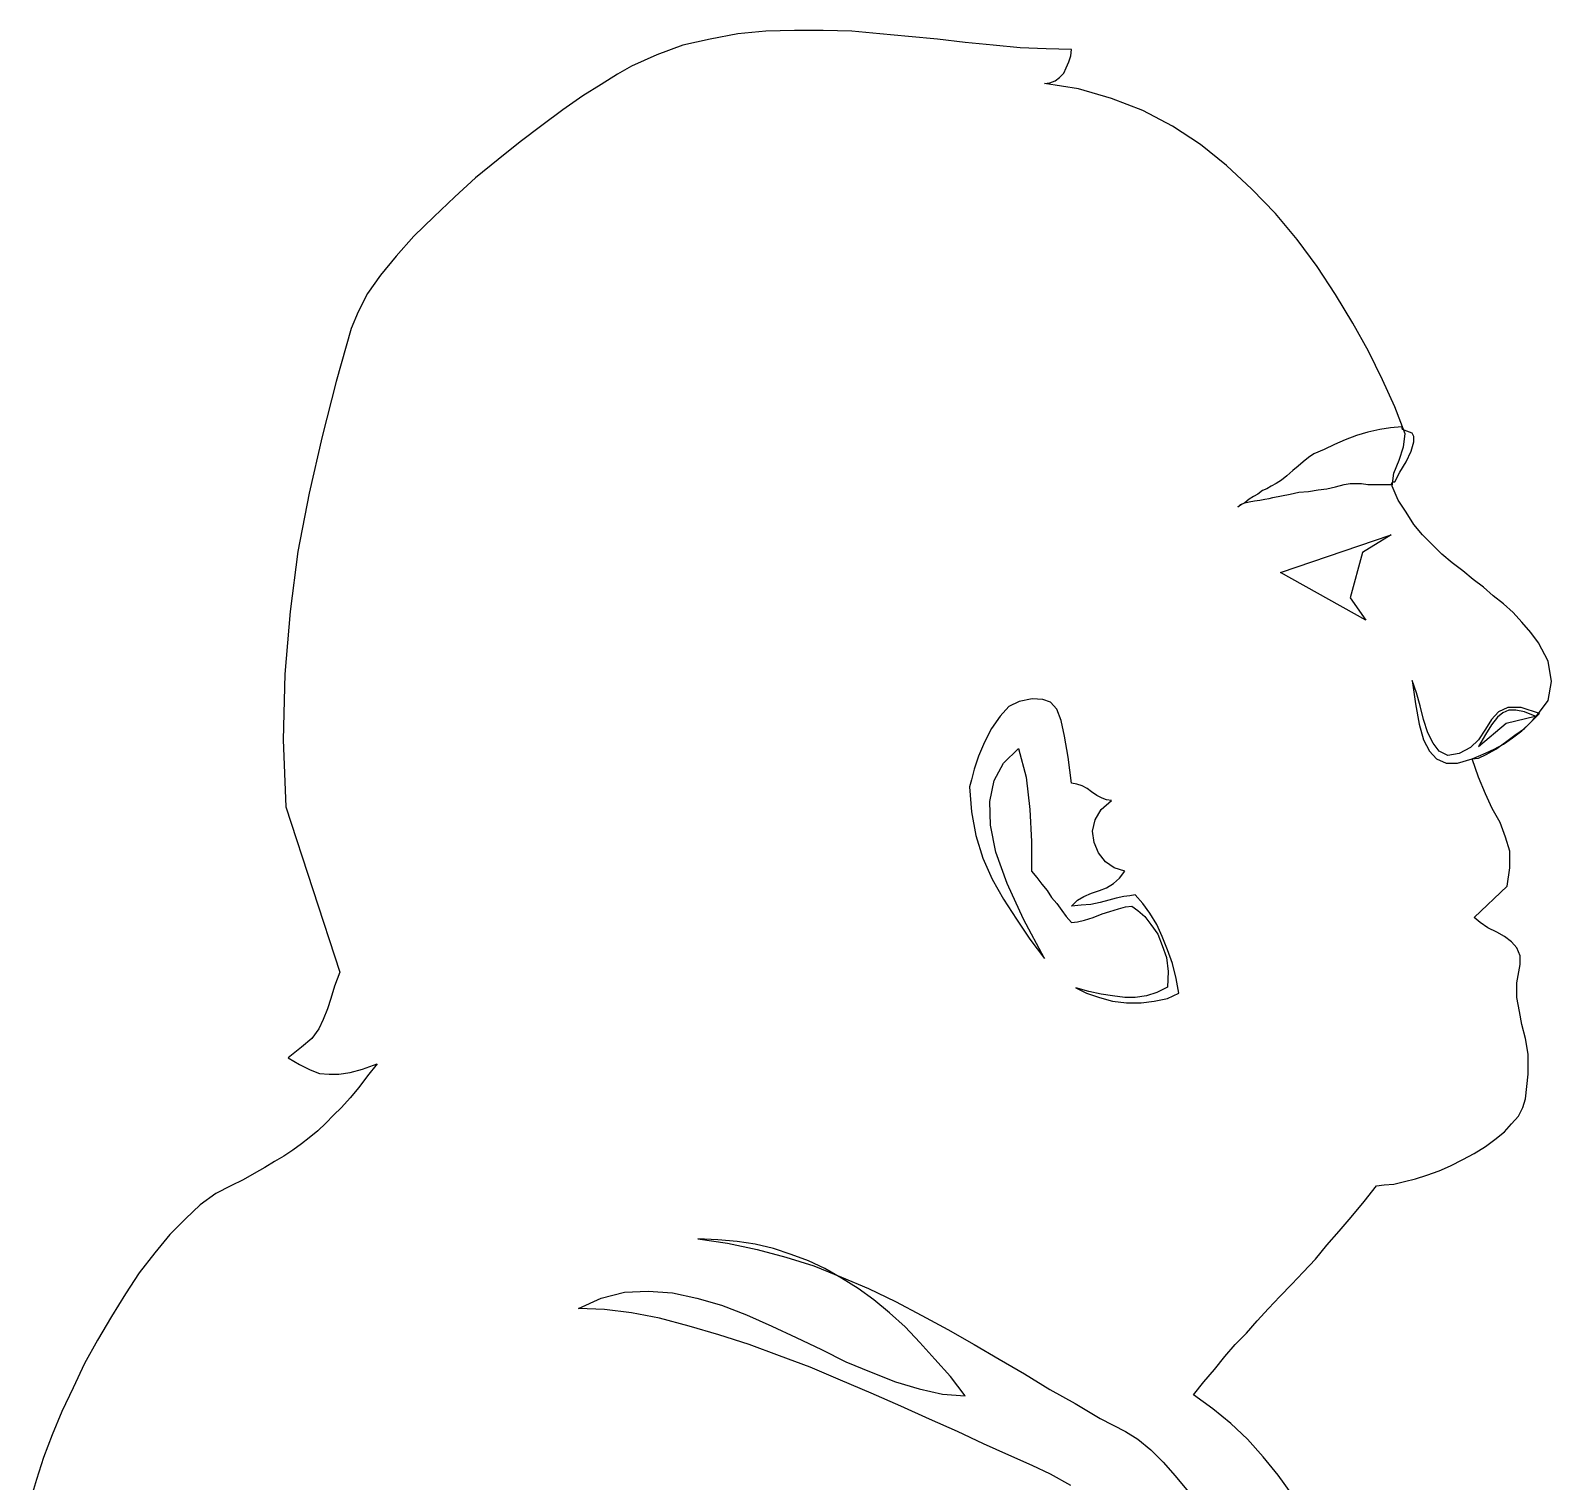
# Model space of a CAD drawing. Extents: x -631 to 173, y -3391 to -1658.
# Drawn here: x -489 to -181.2, y -1951.2 to -1657.6 of the extents above; entities that cross this region are included whole.
import ezdxf

# ---------------------------------------------------------------- set-up
doc = ezdxf.new("R2010")
doc.units = 0
doc.header["$LTSCALE"] = 1270
doc.header["$MEASUREMENT"] = 0
doc.layers.get('0').update_dxf_attribs({"linetype": 'CONTINUOUS'})

msp = doc.modelspace()

# ---------------------------------------------------------------- linework, layer by layer
at = {"linetype": 'CONTINUOUS'}
for p, q in [((-345.82, -1658.34), (-351.46, -1659.4)), ((-340.18, -1657.81), (-345.82, -1658.34)), ((-334.37, -1657.63), (-340.18, -1657.81)), ((-328.55, -1657.63), (-334.37, -1657.63)), ((-322.74, -1657.81), (-328.55, -1657.63)), ((-317.09, -1658.34), (-322.74, -1657.81)), ((-311.28, -1658.87), (-317.09, -1658.34)), ((-305.46, -1659.4), (-311.28, -1658.87)), ((-356.93, -1660.63), (-362.22, -1662.57)), ((-351.46, -1659.4), (-356.93, -1660.63)), ((-299.82, -1660.1), (-305.46, -1659.4)), ((-294.18, -1660.63), (-299.82, -1660.1)), ((-288.71, -1661.16), (-294.18, -1660.63)), ((-283.42, -1661.34), (-288.71, -1661.16)), ((-278.31, -1661.51), (-283.42, -1661.34)), ((-278.49, -1662.75), (-278.31, -1661.51)), ((-367.33, -1664.86), (-370.15, -1666.45)), ((-362.22, -1662.57), (-367.33, -1664.86)), ((-279.37, -1665.22), (-278.84, -1663.98)), ((-278.84, -1663.98), (-278.49, -1662.75)), ((-370.15, -1666.45), (-373.5, -1668.57)), ((-282.72, -1668.21), (-281.66, -1667.86)), ((-281.66, -1667.86), (-280.78, -1667.16)), ((-280.78, -1667.16), (-279.9, -1666.28)), ((-279.9, -1666.28), (-279.37, -1665.22)), ((-377.2, -1670.86), (-381.26, -1673.68)), ((-373.5, -1668.57), (-377.2, -1670.86)), ((-283.78, -1668.39), (-282.72, -1668.21)), ((-276.9, -1669.45), (-283.78, -1668.39)), ((-270.2, -1671.38), (-276.9, -1669.45)), ((-381.26, -1673.68), (-385.48, -1676.85)), ((-263.86, -1673.85), (-270.2, -1671.38)), ((-257.87, -1677.03), (-263.86, -1673.85)), ((-385.48, -1676.85), (-389.9, -1680.2)), ((-252.23, -1680.73), (-257.87, -1677.03)), ((-389.9, -1680.2), (-394.3, -1683.72)), ((-246.94, -1684.96), (-252.23, -1680.73)), ((-394.3, -1683.72), (-398.89, -1687.43)), ((-241.83, -1689.72), (-246.94, -1684.96)), ((-398.89, -1687.43), (-403.11, -1691.31)), ((-403.11, -1691.31), (-407.34, -1695.36)), ((-237.07, -1694.66), (-241.83, -1689.72)), ((-407.34, -1695.36), (-411.4, -1699.24)), ((-232.66, -1699.94), (-237.07, -1694.66)), ((-411.4, -1699.24), (-414.93, -1703.29)), ((-228.61, -1705.41), (-232.66, -1699.94)), ((-414.93, -1703.29), (-418.1, -1707.17)), ((-418.1, -1707.17), (-420.74, -1710.87)), ((-224.91, -1711.05), (-228.61, -1705.41)), ((-420.74, -1710.87), (-422.68, -1714.57)), ((-221.38, -1716.86), (-224.91, -1711.05)), ((-422.68, -1714.57), (-424.09, -1717.92)), ((-218.21, -1722.5), (-221.38, -1716.86)), ((-424.09, -1717.92), (-427.09, -1728.68)), ((-215.39, -1728.32), (-218.21, -1722.5)), ((-427.09, -1728.68), (-429.91, -1739.78)), ((-212.92, -1733.79), (-215.39, -1728.32)), ((-210.8, -1739.25), (-212.92, -1733.79)), ((-218.39, -1738.9), (-220.68, -1739.6)), ((-215.92, -1738.37), (-218.39, -1738.9)), ((-213.8, -1738.02), (-215.92, -1738.37)), ((-211.51, -1737.84), (-213.8, -1738.02)), ((-211.33, -1738.37), (-211.51, -1737.84)), ((-210.45, -1738.72), (-211.33, -1738.37)), ((-209.4, -1739.08), (-210.45, -1738.72)), ((-429.91, -1739.78), (-432.55, -1751.24)), ((-225.08, -1741.37), (-227.2, -1742.43)), ((-222.97, -1740.48), (-225.08, -1741.37)), ((-220.68, -1739.6), (-222.97, -1740.48)), ((-212.04, -1744.54), (-211.16, -1741.89)), ((-211.16, -1741.89), (-210.8, -1739.25)), ((-209.57, -1742.77), (-209.04, -1740.84)), ((-209.04, -1739.78), (-209.4, -1739.08)), ((-209.04, -1740.84), (-209.04, -1739.78)), ((-231.43, -1744.89), (-232.49, -1745.77)), ((-230.37, -1744.01), (-231.43, -1744.89)), ((-229.31, -1743.31), (-230.37, -1744.01)), ((-227.2, -1742.43), (-229.31, -1743.31)), ((-213.1, -1747.19), (-212.04, -1744.54)), ((-211.87, -1747.01), (-210.63, -1744.89)), ((-210.63, -1744.89), (-209.57, -1742.77)), ((-234.78, -1747.71), (-235.83, -1748.59)), ((-233.54, -1746.65), (-234.78, -1747.71)), ((-232.49, -1745.77), (-233.54, -1746.65)), ((-213.45, -1749.83), (-213.1, -1747.19)), ((-212.92, -1748.95), (-211.87, -1747.01)), ((-239.71, -1750.71), (-240.59, -1751.42)), ((-238.83, -1750.36), (-239.71, -1750.71)), ((-237.95, -1749.83), (-238.83, -1750.36)), ((-236.9, -1749.3), (-237.95, -1749.83)), ((-235.83, -1748.59), (-236.9, -1749.3)), ((-234.07, -1751.42), (-232.31, -1751.06)), ((-232.31, -1751.06), (-230.37, -1750.88)), ((-230.37, -1750.88), (-228.43, -1750.54)), ((-228.43, -1750.54), (-226.67, -1750.36)), ((-226.67, -1750.36), (-224.91, -1750)), ((-224.91, -1750), (-223.15, -1749.48)), ((-223.15, -1749.48), (-221.91, -1749.3)), ((-221.91, -1749.3), (-220.86, -1749.3)), ((-220.86, -1749.3), (-219.62, -1749.3)), ((-219.62, -1749.3), (-218.39, -1749.48)), ((-218.39, -1749.48), (-217.33, -1749.48)), ((-217.33, -1749.48), (-216.09, -1749.48)), ((-216.09, -1749.48), (-215.04, -1749.48)), ((-215.04, -1749.48), (-213.98, -1749.48)), ((-213.98, -1749.48), (-213.63, -1749.48)), ((-213.63, -1749.48), (-213.45, -1749.12)), ((-213.45, -1749.12), (-213.1, -1748.95)), ((-212.21, -1752.65), (-213.45, -1749.83)), ((-213.1, -1748.95), (-212.92, -1748.95)), ((-432.55, -1751.24), (-434.84, -1763.05)), ((-244.65, -1754.06), (-244.12, -1753.53)), ((-243.94, -1753.53), (-244.65, -1754.06)), ((-244.12, -1753.53), (-243.24, -1753.18)), ((-243.24, -1753.18), (-243.94, -1753.53)), ((-242.36, -1752.47), (-243.24, -1753.18)), ((-243.24, -1753.18), (-242.36, -1753)), ((-241.48, -1751.95), (-242.36, -1752.47)), ((-242.36, -1753), (-241.3, -1752.83)), ((-240.59, -1751.42), (-241.48, -1751.95)), ((-241.3, -1752.83), (-240.25, -1752.65)), ((-240.25, -1752.65), (-239.18, -1752.47)), ((-239.18, -1752.47), (-238.3, -1752.3)), ((-238.3, -1752.3), (-237.6, -1752.12)), ((-237.6, -1752.12), (-235.83, -1751.76)), ((-235.83, -1751.76), (-234.07, -1751.42)), ((-210.63, -1755.12), (-212.21, -1752.65)), ((-209.04, -1757.58), (-210.63, -1755.12)), ((-236.01, -1767.28), (-213.63, -1759.7)), ((-213.63, -1759.7), (-219.44, -1763.22)), ((-207.28, -1759.7), (-209.04, -1757.58)), ((-205.34, -1761.64), (-207.28, -1759.7)), ((-434.84, -1763.05), (-436.43, -1775.21)), ((-219.44, -1763.22), (-221.91, -1772.39)), ((-203.4, -1763.58), (-205.34, -1761.64)), ((-201.29, -1765.34), (-203.4, -1763.58)), ((-199.17, -1766.93), (-201.29, -1765.34)), ((-218.74, -1776.97), (-236.01, -1767.28)), ((-197.05, -1768.69), (-199.17, -1766.93)), ((-194.94, -1770.27), (-197.05, -1768.69)), ((-221.91, -1772.39), (-218.74, -1776.97)), ((-193, -1772.04), (-194.94, -1770.27)), ((-190.89, -1773.62), (-193, -1772.04)), ((-436.43, -1775.21), (-437.49, -1787.9)), ((-188.95, -1775.39), (-190.89, -1773.62)), ((-187.18, -1777.33), (-188.95, -1775.39)), ((-185.42, -1779.44), (-187.18, -1777.33)), ((-183.83, -1781.56), (-185.42, -1779.44)), ((-181.9, -1785.26), (-183.83, -1781.56)), ((-437.49, -1787.9), (-437.84, -1801.12)), ((-181.19, -1789.32), (-181.9, -1785.26)), ((-209.4, -1789.14), (-208.69, -1793.89)), ((-208.52, -1791.61), (-209.4, -1789.14)), ((-181.9, -1793.19), (-181.19, -1789.32)), ((-288.89, -1793.37), (-291.01, -1794.43)), ((-286.25, -1792.84), (-288.89, -1793.37)), ((-284.13, -1793.01), (-286.25, -1792.84)), ((-282.54, -1793.55), (-284.13, -1793.01)), ((-281.31, -1794.96), (-282.54, -1793.55)), ((-208.69, -1793.89), (-207.99, -1797.95)), ((-207.81, -1794.25), (-208.52, -1791.61)), ((-207.11, -1797.07), (-207.81, -1794.25)), ((-183.83, -1795.84), (-181.9, -1793.19)), ((-292.77, -1796.36), (-294.53, -1798.83)), ((-291.01, -1794.43), (-292.77, -1796.36)), ((-280.43, -1797.25), (-281.31, -1794.96)), ((-279.72, -1800.42), (-280.43, -1797.25)), ((-206.23, -1799.71), (-207.11, -1797.07)), ((-193.36, -1797.07), (-194.59, -1799.01)), ((-191.94, -1795.48), (-193.36, -1797.07)), ((-192.12, -1796.54), (-193.36, -1798.13)), ((-191.06, -1795.66), (-192.12, -1796.54)), ((-190.01, -1794.6), (-191.94, -1795.48)), ((-189.83, -1795.13), (-191.06, -1795.66)), ((-190.36, -1797.77), (-184.54, -1796.36)), ((-187.36, -1794.6), (-190.01, -1794.6)), ((-188.42, -1795.13), (-189.83, -1795.13)), ((-186.66, -1795.48), (-188.42, -1795.13)), ((-183.66, -1795.84), (-187.36, -1794.6)), ((-184.54, -1796.36), (-186.66, -1795.48)), ((-186.66, -1798.83), (-185.07, -1797.25)), ((-185.42, -1797.6), (-183.66, -1795.84)), ((-185.07, -1797.25), (-183.83, -1795.84)), ((-294.53, -1798.83), (-295.94, -1801.65)), ((-279.02, -1804.65), (-279.72, -1800.42)), ((-207.99, -1797.95), (-207.11, -1801.12)), ((-205.16, -1801.83), (-206.23, -1799.71)), ((-196, -1802.53), (-190.36, -1797.77)), ((-194.59, -1799.01), (-196, -1801.12)), ((-194.59, -1800.07), (-196, -1802.53)), ((-193.36, -1798.13), (-194.59, -1800.07)), ((-190.53, -1801.65), (-188.6, -1800.24)), ((-189.13, -1800.77), (-187.18, -1799.36)), ((-188.6, -1800.24), (-186.66, -1798.83)), ((-187.18, -1799.36), (-185.42, -1797.6)), ((-437.84, -1801.12), (-437.31, -1814.7)), ((-295.94, -1801.65), (-297.17, -1804.47)), ((-292.06, -1805.88), (-289.06, -1802.88)), ((-289.06, -1802.88), (-287.48, -1808.71)), ((-207.11, -1801.12), (-205.87, -1803.42)), ((-205.87, -1803.42), (-204.46, -1805)), ((-203.93, -1803.42), (-205.16, -1801.83)), ((-202.17, -1804.3), (-203.93, -1803.42)), ((-197.58, -1802.71), (-199.88, -1803.95)), ((-196, -1801.12), (-197.58, -1802.71)), ((-194.41, -1804.12), (-192.48, -1803.07)), ((-194.41, -1803.77), (-192.82, -1803.07)), ((-192.82, -1803.07), (-190.89, -1802)), ((-192.48, -1803.07), (-190.53, -1801.65)), ((-190.89, -1802), (-189.13, -1800.77)), ((-297.17, -1804.47), (-298.05, -1807.12)), ((-294, -1809.41), (-292.06, -1805.88)), ((-278.31, -1809.94), (-279.02, -1804.65)), ((-204.46, -1805), (-202.52, -1805.88)), ((-202.52, -1805.88), (-200.23, -1805.88)), ((-199.88, -1803.95), (-202.17, -1804.3)), ((-200.23, -1805.88), (-197.24, -1805)), ((-197.24, -1805), (-196, -1804.47)), ((-197.24, -1805), (-196, -1804.83)), ((-196, -1808.71), (-197.24, -1805)), ((-196, -1804.47), (-194.41, -1803.77)), ((-196, -1804.83), (-194.41, -1804.12)), ((-298.58, -1809.23), (-298.93, -1810.64)), ((-298.05, -1807.12), (-298.58, -1809.23)), ((-294.88, -1813.64), (-294, -1809.41)), ((-287.48, -1808.71), (-286.77, -1815.23)), ((-194.59, -1812.06), (-196, -1808.71)), ((-298.93, -1810.64), (-298.58, -1815.75)), ((-277.26, -1810.11), (-278.31, -1809.94)), ((-276.19, -1810.47), (-277.26, -1810.11)), ((-275.14, -1810.99), (-276.19, -1810.47)), ((-274.26, -1811.7), (-275.14, -1810.99)), ((-273.2, -1812.4), (-274.26, -1811.7)), ((-272.14, -1812.94), (-273.2, -1812.4)), ((-193.18, -1815.05), (-194.59, -1812.06)), ((-437.31, -1814.7), (-426.39, -1848.19)), ((-298.58, -1815.75), (-297.7, -1820.51)), ((-294.7, -1818.4), (-294.88, -1813.64)), ((-286.77, -1815.23), (-286.42, -1821.75)), ((-273.55, -1817.34), (-272.32, -1815.23)), ((-272.32, -1815.23), (-270.2, -1813.46)), ((-271.26, -1813.28), (-272.14, -1812.94)), ((-270.2, -1813.46), (-271.26, -1813.28)), ((-191.59, -1817.87), (-193.18, -1815.05)), ((-293.65, -1823.86), (-294.7, -1818.4)), ((-274.08, -1819.63), (-273.55, -1817.34)), ((-190.53, -1820.87), (-191.59, -1817.87)), ((-297.7, -1820.51), (-296.29, -1825.1)), ((-286.42, -1821.75), (-286.42, -1827.74)), ((-273.73, -1821.93), (-274.08, -1819.63)), ((-272.85, -1824.04), (-273.73, -1821.93)), ((-189.65, -1823.69), (-190.53, -1820.87)), ((-291.36, -1830.21), (-293.65, -1823.86)), ((-271.44, -1825.81), (-272.85, -1824.04)), ((-189.65, -1827.03), (-189.65, -1823.69)), ((-296.29, -1825.1), (-294.36, -1829.33)), ((-286.42, -1827.74), (-285.37, -1828.98)), ((-269.67, -1827.03), (-271.44, -1825.81)), ((-267.56, -1827.74), (-269.67, -1827.03)), ((-268.62, -1829.15), (-267.56, -1827.74)), ((-190.18, -1830.74), (-189.65, -1827.03)), ((-294.36, -1829.33), (-292.06, -1833.38)), ((-288.01, -1837.44), (-291.36, -1830.21)), ((-285.37, -1828.98), (-284.3, -1830.38)), ((-284.3, -1830.38), (-283.25, -1831.62)), ((-272.67, -1831.62), (-271.26, -1831.09)), ((-271.26, -1831.09), (-269.85, -1830.21)), ((-269.85, -1830.21), (-268.62, -1829.15)), ((-196.88, -1837.09), (-190.18, -1830.74)), ((-292.06, -1833.38), (-289.42, -1837.44)), ((-283.25, -1831.62), (-282.37, -1833.03)), ((-282.37, -1833.03), (-281.31, -1834.26)), ((-281.31, -1834.26), (-280.25, -1835.68)), ((-278.31, -1834.79), (-277.08, -1833.56)), ((-277.08, -1833.56), (-275.84, -1832.85)), ((-275.84, -1832.85), (-274.26, -1832.15)), ((-272.5, -1834.09), (-274.43, -1834.44)), ((-274.26, -1832.15), (-272.67, -1831.62)), ((-270.74, -1833.56), (-272.5, -1834.09)), ((-269.32, -1833.21), (-270.74, -1833.56)), ((-267.74, -1832.85), (-269.32, -1833.21)), ((-266.5, -1832.68), (-267.74, -1832.85)), ((-265.44, -1832.5), (-266.5, -1832.68)), ((-263.86, -1834.26), (-265.44, -1832.5)), ((-262.45, -1836.2), (-263.86, -1834.26)), ((-280.25, -1835.68), (-279.37, -1836.91)), ((-279.37, -1836.91), (-278.31, -1838.14)), ((-276.38, -1834.62), (-278.31, -1834.79)), ((-274.43, -1834.44), (-276.38, -1834.62)), ((-275.67, -1837.61), (-273.91, -1837.09)), ((-273.91, -1837.09), (-272.14, -1836.38)), ((-272.14, -1836.38), (-270.55, -1835.85)), ((-270.55, -1835.85), (-268.79, -1835.32)), ((-268.79, -1835.32), (-267.38, -1834.97)), ((-267.38, -1834.97), (-266.15, -1834.79)), ((-266.15, -1834.79), (-264.91, -1835.68)), ((-264.91, -1835.68), (-263.51, -1836.91)), ((-263.51, -1836.91), (-262.27, -1838.49)), ((-261.04, -1838.49), (-262.45, -1836.2)), ((-195.65, -1838.14), (-196.88, -1837.09)), ((-289.42, -1837.44), (-286.77, -1841.49)), ((-283.78, -1845.37), (-288.01, -1837.44)), ((-278.31, -1838.14), (-277.08, -1837.97)), ((-277.08, -1837.97), (-275.67, -1837.61)), ((-262.27, -1838.49), (-260.87, -1840.44)), ((-259.99, -1840.96), (-261.04, -1838.49)), ((-260.87, -1840.44), (-259.99, -1842.73)), ((-194.06, -1839.2), (-195.65, -1838.14)), ((-192.3, -1840.08), (-194.06, -1839.2)), ((-190.71, -1840.96), (-192.3, -1840.08)), ((-286.77, -1841.49), (-283.78, -1845.37)), ((-258.93, -1843.61), (-259.99, -1840.96)), ((-259.99, -1842.73), (-259.11, -1845.2)), ((-189.3, -1842.02), (-190.71, -1840.96)), ((-188.24, -1843.25), (-189.3, -1842.02)), ((-187.54, -1844.84), (-188.24, -1843.25)), ((-259.11, -1845.2), (-258.75, -1848.01)), ((-257.87, -1846.43), (-258.93, -1843.61)), ((-257.17, -1849.43), (-257.87, -1846.43)), ((-188.24, -1850.31), (-187.54, -1846.6)), ((-187.54, -1846.6), (-187.54, -1844.84)), ((-426.39, -1848.19), (-427.44, -1851.01)), ((-258.75, -1848.01), (-258.93, -1851.19)), ((-256.64, -1852.42), (-257.17, -1849.43)), ((-427.44, -1851.01), (-428.15, -1853.48)), ((-274.79, -1852.07), (-277.43, -1851.36)), ((-277.43, -1851.36), (-275.31, -1852.42)), ((-275.31, -1852.42), (-272.67, -1853.3)), ((-272.32, -1852.6), (-274.79, -1852.07)), ((-270.03, -1852.95), (-272.32, -1852.6)), ((-261.04, -1852.24), (-263.15, -1852.95)), ((-258.93, -1851.19), (-261.04, -1852.24)), ((-258.93, -1853.48), (-256.64, -1852.42)), ((-188.24, -1853.3), (-188.24, -1850.31)), ((-428.85, -1855.59), (-429.73, -1857.71)), ((-428.15, -1853.48), (-428.85, -1855.59)), ((-272.67, -1853.3), (-270.03, -1854.01)), ((-267.56, -1853.3), (-270.03, -1852.95)), ((-270.03, -1854.01), (-267.2, -1854.36)), ((-265.44, -1853.3), (-267.56, -1853.3)), ((-267.2, -1854.36), (-264.21, -1854.36)), ((-263.15, -1852.95), (-265.44, -1853.3)), ((-264.21, -1854.36), (-261.57, -1854.01)), ((-261.57, -1854.01), (-258.93, -1853.48)), ((-187.71, -1856.12), (-188.24, -1853.3)), ((-429.73, -1857.71), (-430.61, -1859.65)), ((-187.18, -1858.76), (-187.71, -1856.12)), ((-186.48, -1861.59), (-187.18, -1858.76)), ((-432.03, -1861.59), (-434.14, -1863.35)), ((-430.61, -1859.65), (-432.03, -1861.59)), ((-185.95, -1864.76), (-186.48, -1861.59)), ((-434.14, -1863.35), (-436.78, -1865.47)), ((-185.95, -1868.82), (-185.95, -1864.76)), ((-436.78, -1865.47), (-434.49, -1866.87)), ((-434.49, -1866.87), (-432.38, -1867.94)), ((-432.38, -1867.94), (-430.44, -1868.64)), ((-424.27, -1868.46), (-421.8, -1867.75)), ((-421.8, -1867.75), (-418.8, -1866.7)), ((-418.8, -1866.7), (-420.74, -1869.16)), ((-430.44, -1868.64), (-428.5, -1868.82)), ((-428.5, -1868.82), (-426.56, -1868.82)), ((-426.56, -1868.82), (-424.27, -1868.46)), ((-420.74, -1869.16), (-422.51, -1871.46)), ((-186.48, -1873.75), (-185.95, -1868.82)), ((-424.27, -1873.58), (-426.03, -1875.51)), ((-422.51, -1871.46), (-424.27, -1873.58)), ((-187.01, -1875.51), (-186.48, -1873.75)), ((-427.61, -1877.1), (-429.2, -1878.69)), ((-426.03, -1875.51), (-427.61, -1877.1)), ((-189.3, -1878.86), (-187.89, -1877.27)), ((-187.89, -1877.27), (-187.01, -1875.51)), ((-430.79, -1880.27), (-432.55, -1881.68)), ((-429.2, -1878.69), (-430.79, -1880.27)), ((-192.65, -1882.03), (-190.71, -1880.45)), ((-190.71, -1880.45), (-189.3, -1878.86)), ((-434.14, -1882.91), (-435.9, -1884.15)), ((-432.55, -1881.68), (-434.14, -1882.91)), ((-196.88, -1884.86), (-194.59, -1883.45)), ((-194.59, -1883.45), (-192.65, -1882.03)), ((-439.6, -1886.44), (-441.54, -1887.67)), ((-437.67, -1885.38), (-439.6, -1886.44)), ((-435.9, -1884.15), (-437.67, -1885.38)), ((-201.64, -1887.32), (-199.17, -1886.09)), ((-199.17, -1886.09), (-196.88, -1884.86)), ((-443.66, -1888.91), (-445.95, -1890.14)), ((-441.54, -1887.67), (-443.66, -1888.91)), ((-208.69, -1889.97), (-206.4, -1889.26)), ((-206.4, -1889.26), (-203.93, -1888.38)), ((-203.93, -1888.38), (-201.64, -1887.32)), ((-448.42, -1891.38), (-451.42, -1892.96)), ((-445.95, -1890.14), (-448.42, -1891.38)), ((-219.09, -1894.55), (-216.62, -1891.38)), ((-216.62, -1891.38), (-215.04, -1891.2)), ((-215.04, -1891.2), (-213.1, -1891.02)), ((-213.1, -1891.02), (-210.98, -1890.5)), ((-210.98, -1890.5), (-208.69, -1889.97)), ((-454.59, -1895.25), (-457.58, -1898.08)), ((-451.42, -1892.96), (-454.59, -1895.25)), ((-221.74, -1897.72), (-219.09, -1894.55)), ((-457.58, -1898.08), (-460.76, -1901.25)), ((-224.2, -1900.54), (-221.74, -1897.72)), ((-460.76, -1901.25), (-463.76, -1904.95)), ((-226.67, -1903.36), (-224.2, -1900.54)), ((-463.76, -1904.95), (-466.93, -1909)), ((-353.93, -1902.13), (-347.94, -1903.01)), ((-349.88, -1902.31), (-353.93, -1902.13)), ((-346, -1902.66), (-349.88, -1902.31)), ((-347.94, -1903.01), (-341.95, -1904.24)), ((-342.3, -1903.19), (-346, -1902.66)), ((-338.6, -1904.07), (-342.3, -1903.19)), ((-341.95, -1904.24), (-336.13, -1905.83)), ((-335.07, -1905.3), (-338.6, -1904.07)), ((-228.96, -1906.19), (-226.67, -1903.36)), ((-336.13, -1905.83), (-330.49, -1907.6)), ((-331.55, -1906.53), (-335.07, -1905.3)), ((-328.2, -1908.12), (-331.55, -1906.53)), ((-330.49, -1907.6), (-324.85, -1909.88)), ((-324.85, -1910.07), (-328.2, -1908.12)), ((-231.43, -1908.83), (-228.96, -1906.19)), ((-466.93, -1909), (-469.74, -1913.24)), ((-324.85, -1909.88), (-319.39, -1912.17)), ((-321.5, -1912.17), (-324.85, -1910.07)), ((-233.72, -1911.29), (-231.43, -1908.83)), ((-469.74, -1913.24), (-472.57, -1917.82)), ((-378.08, -1916.23), (-373.5, -1914.12)), ((-373.5, -1914.12), (-368.74, -1912.88)), ((-368.74, -1912.88), (-363.98, -1912.71)), ((-363.98, -1912.71), (-359.05, -1913.06)), ((-359.05, -1913.06), (-354.11, -1914.12)), ((-354.11, -1914.12), (-349.17, -1915.52)), ((-318.32, -1914.47), (-321.5, -1912.17)), ((-319.39, -1912.17), (-313.92, -1914.82)), ((-238.48, -1916.23), (-236.19, -1913.76)), ((-236.19, -1913.76), (-233.72, -1911.29)), ((-372.8, -1916.41), (-378.08, -1916.23)), ((-367.33, -1917.11), (-372.8, -1916.41)), ((-361.69, -1918.17), (-367.33, -1917.11)), ((-349.17, -1915.52), (-344.06, -1917.47)), ((-315.15, -1917.11), (-318.32, -1914.47)), ((-311.98, -1919.94), (-315.15, -1917.11)), ((-313.92, -1914.82), (-308.63, -1917.64)), ((-240.77, -1918.7), (-238.48, -1916.23)), ((-472.57, -1917.82), (-475.39, -1922.58)), ((-355.7, -1919.76), (-361.69, -1918.17)), ((-349.7, -1921.52), (-355.7, -1919.76)), ((-344.06, -1917.47), (-338.95, -1919.76)), ((-338.95, -1919.76), (-334.02, -1922.05)), ((-308.99, -1923.11), (-311.98, -1919.94)), ((-308.63, -1917.64), (-303.34, -1920.46)), ((-303.34, -1920.46), (-298.05, -1923.46)), ((-242.89, -1921.16), (-240.77, -1918.7)), ((-475.39, -1922.58), (-478.03, -1927.34)), ((-343.53, -1923.46), (-349.7, -1921.52)), ((-337.37, -1925.75), (-343.53, -1923.46)), ((-334.02, -1922.05), (-328.9, -1924.52)), ((-305.99, -1926.46), (-308.99, -1923.11)), ((-298.05, -1923.46), (-292.94, -1926.46)), ((-247.29, -1925.92), (-245.18, -1923.46)), ((-245.18, -1923.46), (-242.89, -1921.16)), ((-331.19, -1928.04), (-337.37, -1925.75)), ((-328.9, -1924.52), (-323.96, -1926.98)), ((-302.81, -1929.98), (-305.99, -1926.46)), ((-292.94, -1926.46), (-287.83, -1929.45)), ((-249.41, -1928.57), (-247.29, -1925.92)), ((-478.03, -1927.34), (-480.32, -1932.27)), ((-325.03, -1930.69), (-331.19, -1928.04)), ((-323.96, -1926.98), (-318.86, -1929.1)), ((-318.86, -1929.1), (-313.92, -1931.04)), ((-287.83, -1929.45), (-282.72, -1932.62)), ((-251.53, -1931.04), (-249.41, -1928.57)), ((-480.32, -1932.27), (-482.61, -1937.03)), ((-318.86, -1933.33), (-325.03, -1930.69)), ((-313.92, -1931.04), (-309.16, -1932.45)), ((-309.16, -1932.45), (-304.4, -1933.51)), ((-299.82, -1933.86), (-302.81, -1929.98)), ((-282.72, -1932.62), (-277.61, -1935.45)), ((-253.64, -1933.69), (-251.53, -1931.04)), ((-312.86, -1935.98), (-318.86, -1933.33)), ((-304.4, -1933.51), (-299.82, -1933.86)), ((-277.61, -1935.45), (-272.5, -1938.45)), ((-249.76, -1936.5), (-253.64, -1933.69)), ((-482.61, -1937.03), (-484.55, -1941.79)), ((-307.04, -1938.62), (-312.86, -1935.98)), ((-301.4, -1941.09), (-307.04, -1938.62)), ((-272.5, -1938.45), (-267.38, -1941.09)), ((-246.06, -1939.5), (-249.76, -1936.5)), ((-484.55, -1941.79), (-486.32, -1946.37)), ((-296.12, -1943.55), (-301.4, -1941.09)), ((-267.38, -1941.09), (-264.91, -1942.67)), ((-242.71, -1942.67), (-246.06, -1939.5)), ((-291.01, -1945.85), (-296.12, -1943.55)), ((-264.91, -1942.67), (-262.27, -1944.79)), ((-262.27, -1944.79), (-259.81, -1947.26)), ((-239.54, -1946.2), (-242.71, -1942.67)), ((-486.32, -1946.37), (-487.72, -1950.78)), ((-286.25, -1947.96), (-291.01, -1945.85)), ((-282.54, -1949.73), (-286.25, -1947.96)), ((-259.81, -1947.26), (-257.34, -1950.08)), ((-236.54, -1949.9), (-239.54, -1946.2)), ((-487.72, -1950.78), (-488.96, -1954.84)), ((-278.49, -1952.01), (-282.54, -1949.73)), ((-257.34, -1950.08), (-254.7, -1953.25)), ((-233.72, -1953.78), (-236.54, -1949.9))]:
    msp.add_line(p, q, dxfattribs=at)

doc.saveas('drawing.dxf')
